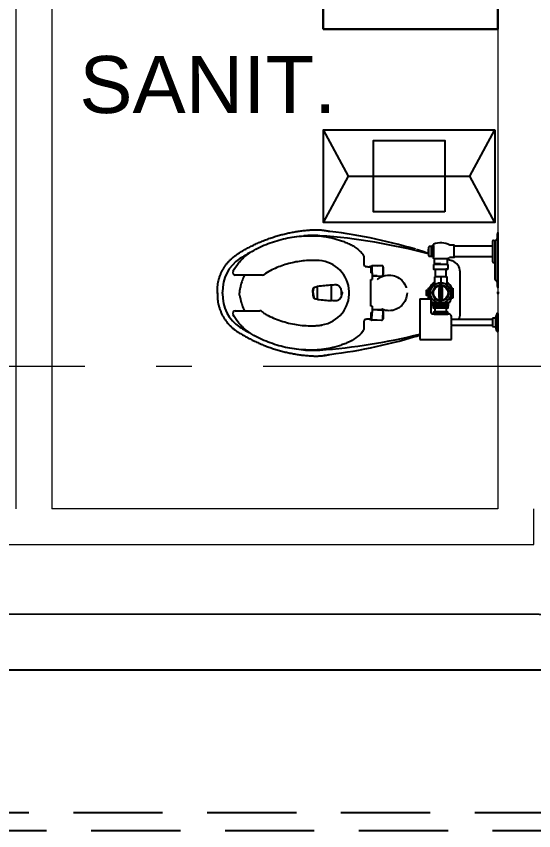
# Model space of a CAD drawing. Header units: metres. Extents: x -22.5 to 67.5, y 0 to 64.7.
# Drawn here: x 32.857 to 34.307, y 32.723 to 35.006 of the extents above; entities that cross this region are included whole.
import ezdxf

# ---------------------------------------------------------------- set-up
doc = ezdxf.new("R2010")
doc.units = ezdxf.units.M
doc.set_wipeout_variables(frame=1)
for name, pattern in [('EJES630', [6.3, 5.5, -0.4, 0, -0.4]), ('XREF PB NEURO-ONCOLOGIA$0$DASHED2', [0.375, 0.25, -0.125]), ('XREF PB NEURO-ONCOLOGIA$0$XREF PB NEURO-ONCOLOGIA$0$XR-00$0$HIDDEN', [0.375, 0.25, -0.125])]:
    doc.linetypes.add(name, pattern=pattern)
doc.layers.add('EJES', color=11, linetype='EJES630', lineweight=0)
doc.layers.add('XREF PB NEURO-ONCOLOGIA$0$MUROS DE TABLAROCA', color=150, linetype='Continuous', lineweight=13)
for name, color, linetype in [('TEXTO', 7, 'Continuous'), ('XREF PB NEURO-ONCOLOGIA$0$LAMINA MULTIPERFORADA', 9, 'Continuous'), ('XREF PB NEURO-ONCOLOGIA$0$MOBILIARIO', 161, 'Continuous'), ('XREF PB NEURO-ONCOLOGIA$0$Mobiliario Fijo', 40, 'Continuous'), ('XREF PB NEURO-ONCOLOGIA$0$NOVIDESA', 11, 'Continuous')]:
    doc.layers.add(name, color=color, linetype=linetype)
doc.styles.add('100 LOCALES 25', font='arial.ttf', dxfattribs={"height": 0.25})

# ---------------------------------------------------------------- blocks, each defined once
blk = doc.blocks.new('XREF PB NEURO-ONCOLOGIA$0$XREF PB NEURO-ONCOLOGIA$0$XR-02$0$LAVABO.NORMATIVO')
for p, q in [((-0.305, -0.49), (-0.305, 0)), ((-0.305, 0), (0.305, 0)), ((0.305, 0), (-0.305, 0)), ((-0.305, 0), (-0.305, -0.49)), ((0.305, -0.49), (0.305, 0)), ((0.305, 0), (0.305, -0.49)), ((0.305, -0.49), (-0.305, -0.49)), ((-0.305, -0.49), (0.305, -0.49))]:
    blk.add_line(p, q)
for centre, radius in [((0.001, -0.0938), 0.0171), ((0, -0.2523), 0.025), ((0, -0.2523), 0.0175)]:
    blk.add_circle(centre, radius)
for centre, radius, start, end in [((0.001, -0.0938), 0.0254, 0, 198.6555), ((0.001, -0.0938), 0.0242, 359.5329, 180.4671), ((0.8216, -0.0871), 0.8447, 180.4671, 187.9569), ((-0.8195, -0.0871), 0.8447, 352.0431, 359.5329), ((0.0011, -0.0938), 0.0254, 341.3375, 0.0036), ((0.001, -0.2018), 0.0162, 187.9569, 352.0431)]:
    blk.add_arc(centre, radius, start, end)
blk.add_ellipse((0, -0.2907), major_axis=(-0.215, 0), ratio=0.709302, start_param=4.791428, end_param=10.916607)
blk.add_open_spline([(-0.0163, -0.1507), (-0.0558, -0.153), (-0.0942, -0.1635), (-0.1837, -0.2123), (-0.2121, -0.2654), (-0.1879, -0.3629), (-0.1336, -0.4082), (0.0089, -0.4403), (0.0926, -0.4256), (0.1966, -0.3523), (0.2151, -0.2979), (0.1733, -0.2026), (0.1106, -0.1621), (0.0301, -0.1518), (0.0232, -0.1511), (0.0163, -0.1507)], degree=3, knots=[4.791428, 4.791428, 4.791428, 4.791428, 5.367357, 5.367357, 6.457084, 6.457084, 7.54681, 7.54681, 8.636537, 8.636537, 9.726264, 9.726264, 10.81599, 10.81599, 10.916607, 10.916607, 10.916607, 10.916607])
blk = doc.blocks.new('XREF PB NEURO-ONCOLOGIA$0$XREF PB NEURO-ONCOLOGIA$0$WC CON FLUXO')
for p, q in [((-0.0034, 0), (0.0034, 0)), ((0, 0.0034), (0, -0.0034)), ((0.107, 0), (0.0582, 0)), ((-0.0197, -0.0022), (-0.0141, -0.0008)), ((0.0575, -0.0007), (0.0576, -0.0026)), ((0.0575, -0.0007), (0.1078, -0.0007)), ((0.0585, -0.0037), (0.069, -0.0067)), ((0.069, -0.0067), (0.0964, -0.0067)), ((0.0705, -0.0086), (0.0708, -0.0154)), ((0.0708, -0.0154), (0.0946, -0.0154)), ((0.0736, -0.1306), (0.0736, -0.0154)), ((0.0918, -0.0155), (0.0917, -0.1306)), ((0.0946, -0.0154), (0.0948, -0.0086)), ((0.0964, -0.0067), (0.1066, -0.0038)), ((0.1072, 0), (0.107, 0)), ((0.1078, -0.0025), (0.1078, -0.0007)), ((-0.0587, -0.1062), (-0.0589, -0.1062)), ((0.0587, -0.1062), (-0.0587, -0.1062)), ((0.0587, -0.1062), (0.0589, -0.1062)), ((-0.013, -0.1295), (-0.013, -0.1264)), ((-0.013, -0.1295), (-0.013, -0.1336)), ((-0.0127, -0.1264), (-0.0127, -0.1292)), ((-0.0086, -0.1264), (-0.0086, -0.1292)), ((-0.004, -0.1264), (-0.004, -0.1292)), ((0.0044, -0.1264), (0.0044, -0.1292)), ((0.009, -0.1264), (0.009, -0.1292)), ((0.0101, -0.1336), (0.0245, -0.1336)), ((0.0131, -0.1264), (0.0131, -0.1292)), ((0.0134, -0.1336), (0.0134, -0.1264)), ((0.0732, -0.1305), (0.0664, -0.1305)), ((0.131, -0.1305), (0.0921, -0.1305)), ((0.131, -0.2187), (0.131, -0.1305)), ((-0.0958, -0.1423), (-0.0805, -0.1423)), ((-0.0805, -0.1423), (-0.08, -0.1433)), ((-0.0805, -0.1423), (-0.0801, -0.1593)), ((-0.0801, -0.1593), (-0.08, -0.1645)), ((-0.08, -0.1433), (-0.08, -0.1403)), ((-0.08, -0.1403), (-0.0684, -0.1403)), ((-0.08, -0.1433), (-0.08, -0.1809)), ((-0.0663, -0.1424), (-0.0663, -0.1461)), ((-0.0233, -0.1591), (-0.0175, -0.145)), ((-0.0175, -0.165), (-0.0175, -0.1562)), ((-0.0174, -0.1563), (-0.0174, -0.1649)), ((-0.0154, -0.1429), (-0.0019, -0.1373)), ((0.0024, -0.1373), (0.0149, -0.1425)), ((0.0178, -0.1563), (0.0178, -0.1649)), ((0.0179, -0.145), (0.0233, -0.1579)), ((0.0179, -0.165), (0.0179, -0.1562)), ((0.027, -0.1406), (0.0268, -0.1376)), ((0.0276, -0.1396), (0.0276, -0.1521)), ((0.0276, -0.1431), (0.0287, -0.1431)), ((0.0287, -0.1431), (0.0294, -0.1781)), ((0.0287, -0.1431), (0.0292, -0.1439)), ((0.0296, -0.1701), (0.0292, -0.1439)), ((0.0292, -0.1439), (0.0294, -0.1439)), ((0.0294, -0.1439), (0.0298, -0.1431)), ((0.0294, -0.1439), (0.03, -0.1773)), ((0.0304, -0.1781), (0.0298, -0.1431)), ((0.0298, -0.1431), (0.03, -0.1431)), ((0.03, -0.1431), (0.0306, -0.1781)), ((0.03, -0.1431), (0.03, -0.1431)), ((0.03, -0.1431), (0.0304, -0.1439)), ((0.0304, -0.1439), (0.0308, -0.1622)), ((0.0304, -0.1439), (0.0306, -0.1439)), ((0.0306, -0.1439), (0.031, -0.1433)), ((0.0306, -0.1439), (0.0308, -0.1498)), ((0.0308, -0.1498), (0.0309, -0.1593)), ((0.0309, -0.1593), (0.0309, -0.1605)), ((-0.1331, -0.1809), (-0.1338, -0.1805)), ((-0.1331, -0.181), (-0.1331, -0.181)), ((-0.1331, -0.181), (-0.133, -0.181)), ((-0.133, -0.181), (-0.1329, -0.181)), ((-0.1329, -0.1837), (-0.133, -0.1814)), ((-0.133, -0.1814), (-0.0996, -0.1814)), ((-0.1329, -0.181), (-0.1319, -0.181)), ((-0.1319, -0.181), (-0.1269, -0.1809)), ((-0.1269, -0.1809), (-0.1141, -0.1807)), ((-0.1141, -0.1807), (-0.1105, -0.1806)), ((-0.1105, -0.1806), (-0.1008, -0.1805)), ((-0.1008, -0.1805), (-0.1002, -0.1805)), ((-0.0998, -0.1814), (-0.0999, -0.1837)), ((-0.0996, -0.1805), (-0.0989, -0.1809)), ((-0.0996, -0.1814), (-0.0989, -0.181)), ((-0.0958, -0.1789), (-0.0815, -0.1789)), ((-0.082, -0.1612), (-0.0802, -0.1612)), ((-0.082, -0.1612), (-0.0815, -0.1789)), ((-0.0815, -0.1789), (-0.0807, -0.1775)), ((-0.0807, -0.1775), (-0.0806, -0.1775)), ((-0.0806, -0.1775), (-0.08, -0.1785)), ((-0.0802, -0.1612), (-0.0801, -0.1682)), ((-0.0801, -0.1682), (-0.08, -0.1743)), ((-0.08, -0.1645), (-0.08, -0.1732)), ((-0.08, -0.1732), (-0.08, -0.1742)), ((-0.08, -0.1809), (-0.0684, -0.1809)), ((-0.0663, -0.1789), (-0.0663, -0.1751)), ((-0.0446, -0.1606), (-0.0284, -0.1606)), ((-0.0446, -0.1751), (-0.0446, -0.1777)), ((-0.0446, -0.1777), (-0.0229, -0.1776)), ((-0.0175, -0.1762), (-0.0233, -0.1621)), ((-0.0154, -0.1783), (-0.0013, -0.1842)), ((0.0022, -0.1839), (0.0158, -0.1783)), ((0.0238, -0.1621), (0.0182, -0.1757)), ((0.0267, -0.1839), (0.027, -0.1806)), ((0.0276, -0.1781), (0.0276, -0.1691)), ((0.0276, -0.1691), (0.0276, -0.1816)), ((0.0294, -0.1781), (0.0276, -0.1781)), ((0.0294, -0.1781), (0.0298, -0.1773)), ((0.0298, -0.1773), (0.0296, -0.1701)), ((0.0298, -0.1773), (0.03, -0.1773)), ((0.03, -0.1773), (0.0304, -0.1781)), ((0.0304, -0.1781), (0.0306, -0.1781)), ((0.0306, -0.1781), (0.031, -0.1774)), ((0.0308, -0.1622), (0.0309, -0.1703)), ((0.0309, -0.1605), (0.0309, -0.162)), ((0.0309, -0.162), (0.031, -0.1637)), ((0.0309, -0.1703), (0.0309, -0.1724)), ((-0.1329, -0.1837), (-0.0999, -0.1837)), ((-0.1302, -0.1867), (-0.1329, -0.1837)), ((-0.1026, -0.1867), (-0.1302, -0.1867)), ((-0.1302, -0.1867), (-0.1301, -0.1933)), ((-0.1287, -0.1946), (-0.104, -0.1946)), ((-0.1109, -0.1952), (-0.1109, -0.1949)), ((-0.1028, -0.1933), (-0.1026, -0.1867)), ((-0.0999, -0.1837), (-0.1026, -0.1867)), ((-0.0126, -0.1946), (-0.0126, -0.1919)), ((-0.0075, -0.1946), (-0.0075, -0.1919)), ((-0.0031, -0.1946), (-0.0031, -0.1919)), ((0.0058, -0.1946), (0.0058, -0.1919)), ((0.0097, -0.1946), (0.0097, -0.1919)), ((0.0101, -0.1876), (0.0245, -0.1876)), ((0.0134, -0.1919), (0.0134, -0.1876)), ((0.0134, -0.1946), (0.0134, -0.1919)), ((0.0162, -0.2187), (0.0162, -0.1879)), ((0.0162, -0.1879), (0.021, -0.1879)), ((0.0201, -0.1879), (0.0205, -0.1876)), ((0.0209, -0.1879), (0.0213, -0.1876)), ((0.0517, -0.1879), (0.0554, -0.1879)), ((0.0162, -0.2187), (0.131, -0.2187)), ((-0.0763, -0.3379), (-0.0765, -0.3256)), ((-0.0763, -0.3255), (-0.0763, -0.3536)), ((-0.0729, -0.3219), (-0.0727, -0.3219)), ((-0.0726, -0.3219), (-0.0679, -0.3219)), ((-0.0509, -0.3222), (-0.0726, -0.3219)), ((-0.0679, -0.3219), (-0.0561, -0.3219)), ((-0.0561, -0.3219), (-0.0511, -0.3219)), ((-0.0481, -0.353), (-0.0473, -0.326)), ((-0.0476, -0.3384), (-0.0479, -0.353)), ((0.0476, -0.3381), (0.0475, -0.3258)), ((0.0476, -0.3258), (0.0476, -0.353)), ((0.0511, -0.3221), (0.0512, -0.3221)), ((0.0513, -0.3221), (0.0561, -0.3221)), ((0.0731, -0.3224), (0.0513, -0.3221)), ((0.0561, -0.3221), (0.0679, -0.3221)), ((0.0679, -0.3221), (0.0729, -0.3221)), ((0.0759, -0.3542), (0.0767, -0.3262)), ((0.0763, -0.3386), (0.0761, -0.3539)), ((-0.0763, -0.3536), (-0.056, -0.3539)), ((-0.0761, -0.3536), (-0.0761, -0.3536)), ((-0.0752, -0.3536), (-0.0761, -0.3536)), ((-0.0761, -0.3536), (-0.0761, -0.3538)), ((-0.0761, -0.3538), (-0.0761, -0.3539)), ((-0.0735, -0.3627), (-0.0761, -0.3539)), ((-0.0752, -0.3536), (-0.0752, -0.3536)), ((-0.0752, -0.3536), (-0.0729, -0.3536)), ((-0.0735, -0.3636), (-0.0735, -0.3598)), ((-0.0693, -0.3562), (-0.056, -0.3563)), ((-0.056, -0.353), (-0.0373, -0.353)), ((-0.056, -0.353), (-0.056, -0.3563)), ((-0.0364, -0.3539), (-0.0364, -0.3562)), ((0.0364, -0.3562), (0.0364, -0.3539)), ((0.0373, -0.353), (0.0551, -0.353)), ((0.056, -0.3539), (0.056, -0.3562)), ((0.056, -0.3539), (0.0759, -0.3542)), ((0.0761, -0.3541), (0.0735, -0.3629)), ((0.0735, -0.3598), (0.0735, -0.3636)), ((0.0761, -0.3539), (0.0759, -0.3539)), ((0.0761, -0.354), (0.0761, -0.3539)), ((0.0761, -0.3541), (0.0761, -0.354)), ((-0.1069, -0.3779), (-0.1063, -0.3779)), ((-0.1047, -0.377), (-0.1046, -0.3768)), ((-0.1029, -0.3758), (-0.1024, -0.3758)), ((-0.1024, -0.3758), (-0.0787, -0.3758)), ((-0.0742, -0.3721), (-0.0742, -0.3698)), ((0.0742, -0.3698), (0.0742, -0.3721)), ((0.0787, -0.3758), (0.1024, -0.3758)), ((0.1024, -0.3758), (0.1029, -0.3758)), ((0.1069, -0.3779), (0.1052, -0.3779)), ((-0.0026, -0.4379), (-0.0058, -0.4387)), ((0.0058, -0.4387), (-0.0058, -0.4387)), ((0.0026, -0.4379), (0.0058, -0.4387)), ((0.0216, -0.4666), (-0.0216, -0.4666)), ((-0.0907, -0.5014), (-0.0907, -0.5014)), ((0.0181, -0.5057), (-0.0181, -0.5057)), ((-0.0176, -0.5057), (-0.0171, -0.5081)), ((0, -0.5182), (0, -0.5191)), ((0.0176, -0.5057), (0.0171, -0.5081)), ((-0.0501, -0.6597), (-0.0501, -0.7362)), ((0.0501, -0.7362), (0.0501, -0.6674)), ((-0.0062, -0.724), (0, -0.724)), ((0.0062, -0.724), (0, -0.724))]:
    blk.add_line(p, q)
for points in [[(-0.169, -0.0008), (-0.1688, 0)], [(-0.1688, 0), (-0.0143, 0)], [(-0.0141, -0.0008), (-0.0143, 0)], [(-0.169, -0.0008), (-0.1634, -0.0022)], [(-0.1686, -0.0008), (-0.0145, -0.0008)], [(-0.1634, -0.0022), (-0.0197, -0.0022)], [(-0.152, -0.0025), (-0.1464, -0.0081)], [(-0.1473, -0.013), (-0.1477, -0.0069)], [(-0.1452, -0.015), (-0.0876, -0.015)], [(-0.145, -0.0087), (-0.0382, -0.0087)], [(-0.0855, -0.013), (-0.0853, -0.0087)], [(-0.0367, -0.0081), (-0.0312, -0.0025)], [(-0.1318, -0.1231), (-0.1338, -0.1231), (-0.1338, -0.135)], [(-0.101, -0.1231), (-0.099, -0.1231), (-0.099, -0.135)], [(-0.0137, -0.1355), (-0.0135, -0.1336), (-0.0096, -0.1336)], [(-0.0967, -0.1399), (-0.0965, -0.1403)], [(-0.0958, -0.1412), (-0.0958, -0.1789), (-0.0958, -0.1799)], [(-0.0446, -0.1461), (-0.0446, -0.1435), (-0.0228, -0.1434)], [(-0.0149, -0.1632), (-0.0149, -0.1579), (-0.0132, -0.1579), (-0.0132, -0.1598), (-0.0116, -0.1598), (-0.0116, -0.1579), (-0.0099, -0.1579), (-0.0099, -0.1632), (-0.0116, -0.1632), (-0.0116, -0.1613), (-0.0132, -0.1613), (-0.0132, -0.1632), (-0.0149, -0.1632)], [(-0.0074, -0.1618), (-0.0045, -0.1618), (-0.0045, -0.1632), (-0.0091, -0.1632), (-0.0091, -0.1579), (-0.0045, -0.1579), (-0.0045, -0.1593), (-0.0074, -0.1593), (-0.0074, -0.1618)], [(-0.0039, -0.1579), (-0.0023, -0.1579), (-0.0023, -0.1618), (-0.0002, -0.1618), (-0.0002, -0.1632), (-0.0039, -0.1632), (-0.0039, -0.1579)], [(-0.0008, -0.1579), (0.0008, -0.1579), (0.0018, -0.1612), (0.0027, -0.1579), (0.0043, -0.1579), (0.0027, -0.1632), (0.0008, -0.1632), (-0.0008, -0.1579)], [(0.0064, -0.1618), (0.0093, -0.1618), (0.0093, -0.1632), (0.0048, -0.1632), (0.0048, -0.1579), (0.0093, -0.1579), (0.0093, -0.1593), (0.0064, -0.1593), (0.0064, -0.1618)], [(0.0097, -0.1632), (0.0114, -0.1606), (0.0097, -0.1579), (0.0116, -0.1579), (0.0124, -0.1592), (0.0132, -0.1579), (0.0151, -0.1579), (0.0134, -0.1606), (0.0151, -0.1632), (0.0132, -0.1632), (0.0124, -0.1619), (0.0116, -0.1632), (0.0097, -0.1632)], [(0.053, -0.1489), (0.053, -0.1417), (0.0573, -0.1417), (0.0573, -0.1384), (0.0587, -0.1384), (0.0587, -0.1828), (0.0573, -0.1828), (0.0573, -0.1795), (0.053, -0.1795), (0.053, -0.1723), (0.0573, -0.1723), (0.0573, -0.1489), (0.053, -0.1489), (0.053, -0.1723)], [(0.0587, -0.1833), (0.0594, -0.1793), (0.0599, -0.1585), (0.0594, -0.1419), (0.059, -0.1387), (0.0587, -0.1379)], [(-0.0965, -0.1805), (-0.1363, -0.1805)], [(-0.133, -0.1814), (-0.1338, -0.1814), (-0.1331, -0.181), (-0.1331, -0.1809), (-0.1331, -0.1809), (-0.1331, -0.1809), (-0.1331, -0.1809), (-0.1331, -0.1809), (-0.1331, -0.1808), (-0.1331, -0.1808), (-0.1331, -0.1808), (-0.133, -0.1808), (-0.133, -0.1808), (-0.1329, -0.1808), (-0.1329, -0.1808), (-0.1328, -0.1808), (-0.1326, -0.1808), (-0.1322, -0.1808), (-0.1313, -0.1808), (-0.1297, -0.1807), (-0.1275, -0.1807), (-0.1236, -0.1806), (-0.1168, -0.1806), (-0.1117, -0.1805), (-0.1093, -0.1805), (-0.1093, -0.1805)], [(-0.0989, -0.1809), (-0.0989, -0.1809), (-0.0989, -0.1809), (-0.0989, -0.1809), (-0.0989, -0.1809), (-0.0989, -0.1809), (-0.099, -0.1809), (-0.099, -0.1809), (-0.099, -0.1809), (-0.099, -0.1809), (-0.0992, -0.1809), (-0.0998, -0.1809), (-0.1026, -0.181), (-0.1045, -0.181), (-0.1092, -0.1811), (-0.1162, -0.1812), (-0.1277, -0.1813), (-0.1297, -0.1813), (-0.1314, -0.1814), (-0.1325, -0.1814), (-0.1332, -0.1814), (-0.1334, -0.1814)], [(-0.0807, -0.1775), (-0.0811, -0.168), (-0.0812, -0.1612)], [(-0.0074, -0.1612), (-0.005, -0.1612), (-0.005, -0.1599)], [(0.0064, -0.1612), (0.0089, -0.1612), (0.0089, -0.1599)], [(-0.1219, -0.1952), (-0.1219, -0.1949)], [(0.0212, -0.188), (0.0212, -0.1879), (0.0514, -0.1879), (0.0514, -0.1879)]]:
    blk.add_lwpolyline(points)
for points in [[(-0.1318, -0.015), (-0.101, -0.015), (-0.101, -0.1231), (-0.1318, -0.1231)], [(-0.013, -0.1264), (0.0134, -0.1264), (0.0134, -0.1292), (-0.013, -0.1292)], [(-0.0663, -0.1461), (-0.0446, -0.1461), (-0.0446, -0.1751), (-0.0663, -0.1751)], [(0.031, -0.1814), (0.0417, -0.1814), (0.0417, -0.1398), (0.031, -0.1398)], [(0.031, -0.1399), (0.0372, -0.1399), (0.0372, -0.1487), (0.031, -0.1487)], [(0.031, -0.1517), (0.0372, -0.1517), (0.0372, -0.1694), (0.031, -0.1694)], [(0.0417, -0.1455), (0.053, -0.1455), (0.053, -0.1757), (0.0417, -0.1757)], [(0.031, -0.1725), (0.0372, -0.1725), (0.0372, -0.1813), (0.031, -0.1813)], [(-0.0131, -0.1919), (0.0135, -0.1919), (0.0135, -0.1946), (-0.0131, -0.1946)], [(-0.0073, -0.1946), (0.0077, -0.1946), (0.0077, -0.2007), (-0.0073, -0.2007)]]:
    blk.add_lwpolyline(points, close=True)
for radius in [0.0287, 0.0208, 0.0206]:
    blk.add_circle((0.0002, -0.1606), radius)
for centre, radius, start, end in [((0.0582, -0.0007), 0.000699, 90.9528, 179.9884), ((-0.1685, 0.0038), 0.0046, 263.5947, 268.4559), ((-0.1529, -0.0035), 0.00135, 45.0725, 87.1801), ((-0.1452, -0.0129), 0.0021, 183, 270), ((-0.145, -0.0067), 0.00204, 225, 270), ((-0.0876, -0.0129), 0.0021, 270, 357), ((-0.0382, -0.0067), 0.00204, 270, 315), ((-0.0302, -0.0035), 0.00137, 94.7227, 134.7414), ((-0.0146, 0.0033), 0.00404, 271.1487, 276.8791), ((0.059, -0.0024), 0.0014, 186.7349, 251.2313), ((0.0685, -0.0087), 0.00201, 2.8263, 77.3063), ((0.0968, -0.0087), 0.00201, 102.6722, 177.1705), ((0.1064, -0.0024), 0.00142, 280.2182, 357.7148), ((0.1071, -0.0007), 0.000699, 359.9963, 84.9523), ((-0.0589, -0.1386), 0.0324, 90, 162.4418), ((0.0589, -0.1386), 0.0324, 63.0756, 90), ((-0.0899, -0.1604), 0.0506, 150.3792, 203.3877), ((-0.0976, -0.135), 0.0014, 180, 202.3854), ((-0.1465, -0.1622), 0.0546, 24.1417, 29.2361), ((1.4324, -0.6105), 1.5966, 162.4445, 162.9485), ((1.4324, -0.6105), 1.5966, 162.4418, 162.4445), ((0.0002, -0.1606), 0.0342, 112.6823, 150.0864), ((0.0002, -0.1606), 0.0338, 113.03, 149.6072), ((0.0002, -0.1412), 0.00442, 60.0251, 118.4175), ((0.0002, -0.1606), 0.0342, 51.9601, 67.3177), ((0.003, -0.1564), 0.0287, 52.4204, 68.7317), ((0.0206, -0.1386), 0.00627, 9.3541, 51.7711), ((0.0206, -0.1386), 0.00627, 9.3541, 51.7711), ((0.0664, -0.1382), 0.00771, 89.9605, 177.6253), ((0.0827, -0.0413), 0.0897, 263.9649, 276.0445), ((-0.0951, -0.1399), 0.00152, 197.7005, 241.6179), ((-0.0684, -0.1424), 0.0021, 0, 90), ((-0.0196, -0.1606), 0.00402, 157.4999, 202.5001), ((-0.0138, -0.1466), 0.00402, 112.4999, 157.5001), ((0.0002, -0.3691), 0.2137, 85.2566, 94.7434), ((0.0002, -0.3691), 0.2136, 85.2842, 94.7158), ((0.0139, -0.1468), 0.00445, 24.0076, 75.6524), ((0.0193, -0.1605), 0.00473, 339.5535, 33.7109), ((0.0324, -0.1366), 0.00562, 189.3834, 212.1713), ((-0.0002, -0.1608), 0.0347, 30.4452, 36.7467), ((0.003, -0.1588), 0.0304, 29.7018, 36.0418), ((-0.0953, -0.1812), 0.0014, 109.984, 146.4949), ((0.3455, -0.1572), 0.4265, 180.5403, 182.731), ((-0.0684, -0.1788), 0.0021, 269.9217, 358.0095), ((0.0002, -0.1606), 0.0342, 209.8982, 247.1956), ((0.0002, -0.1606), 0.0338, 210.3928, 246.97), ((0.0002, 0.0479), 0.2137, 265.2566, 274.7434), ((-0.0138, -0.1746), 0.00402, 202.4999, 244.6781), ((0.0002, 0.0479), 0.2136, 265.2842, 274.7158), ((-0.0048, -0.1633), 0.00333, 92.771, 141.1546), ((0.009, -0.1633), 0.00333, 92.771, 141.1546), ((0.0141, -0.1745), 0.00418, 292.9328, 343.6813), ((0.0326, -0.1847), 0.00586, 147.9912, 172.4866), ((0.0023, -0.1619), 0.0318, 322.8069, 330.7575), ((0.0148, -0.1706), 0.0161, 322.8448, 332.2385), ((1.4324, -0.6105), 1.5966, 164.9037, 175.9972), ((-0.1287, -0.1933), 0.00134, 181.5, 270), ((-0.1216, -0.1949), 0.000343, 129.5338, 173.6561), ((-0.1216, -0.1952), 0.000336, 184.2026, 265.607), ((-0.1164, -0.1279), 0.0678, 265.6071, 274.393), ((1.2567, -0.6451), 1.4396, 161.7644, 162.8369), ((-0.1112, -0.1952), 0.000336, 274.393, 0), ((-0.1113, -0.1949), 0.000384, 6.4023, 46.3389), ((-0.1041, -0.1933), 0.00132, 272.56, 359.5188), ((0.0002, -0.1803), 0.00418, 247.9601, 298.5157), ((0.0002, -0.1606), 0.0338, 293.03, 298.243), ((-0.001, -0.1578), 0.0373, 292.8404, 297.3937), ((0.0361, -0.0373), 0.1513, 264.2467, 275.9084), ((0.0206, -0.1826), 0.00627, 308.223, 348.2751), ((0.0206, -0.1826), 0.00627, 308.223, 348.2751), ((0.0551, -0.1842), 0.0037, 273.989, 13.1466), ((1.2435, -0.6427), 1.4264, 162.7735, 163.1187), ((-1.4324, -0.6105), 1.5966, 4.0028, 14.2041), ((-1.2567, -0.6451), 1.4396, 17.1303, 17.2305), ((-1.2427, -0.6426), 1.4255, 16.8408, 17.2004), ((1.2435, -0.6427), 1.4264, 163.2334, 173.7464), ((-1.2427, -0.6426), 1.4255, 6.2485, 16.8299), ((-0.0729, -0.3255), 0.00364, 90, 180.8185), ((-0.0727, -0.3255), 0.00364, 89.1815, 180), ((-0.0511, -0.3255), 0.00364, 26.429, 90), ((-0.0509, -0.3259), 0.00364, 358.3631, 89.1815), ((0.0511, -0.3258), 0.00364, 90, 180.8185), ((0.0513, -0.3258), 0.00364, 89.1815, 180), ((0.0729, -0.3258), 0.00364, 26.429, 90), ((0.073, -0.3261), 0.00364, 358.3631, 89.1815), ((-0.0752, -0.3536), 0.00091, 180.8185, 196.1443), ((-0.0373, -0.3539), 0.00091, 0, 90), ((-0.0004, -12.4585), 12.1022, 89.8216, 90.17503), ((0.0373, -0.3539), 0.00091, 90, 180), ((0.0551, -0.3539), 0.00091, 0, 90), ((0.0469, 2.1477), 2.504, 270.1875, 270.5141), ((0.0752, -0.3539), 0.00091, 343.8557, 359.1815), ((-0.0034, -0.496), 0.1575, 131.7258, 132.3304), ((-0.1069, -0.3799), 0.00196, 89.3673, 131.099), ((-0.1063, -0.3761), 0.00184, 269.3463, 330.6492), ((-0.1029, -0.3777), 0.00195, 90.4112, 151.5615), ((-0.0787, -0.3712), 0.00455, 270, 0), ((0.0787, -0.3712), 0.00455, 180, 270), ((0.1029, -0.3777), 0.00195, 28.4386, 89.5888), ((0.1069, -0.3799), 0.00198, 49.0875, 90.4462), ((0.0044, -0.4948), 0.156, 47.6682, 48.2772), ((0.0001, -0.5079), 0.091, 9.2548, 175.9387), ((-0.0014, -0.4367), 0.000598, 317.9323, 342.9776), ((0.0014, -0.4367), 0.000597, 196.9872, 222.103), ((0.519, -0.4383), 0.5413, 182.9967, 187.144), ((-0.5069, -0.4394), 0.5292, 352.8086, 357.0508), ((0.1315, -0.5194), 0.2925, 175.9969, 184.8615), ((-0.1315, -0.5194), 0.2925, 355.0124, 4.0031), ((-0.0006, -0.5183), 0.000937, 263.4365, 309.8712), ((0.0006, -0.5183), 0.000937, 230.1288, 276.5635), ((-0.0574, -0.6597), 0.00728, 0, 37.067), ((0.0574, -0.6674), 0.00728, 142.0152, 180), ((0.252, -0.4971), 0.415, 208.3551, 213.0094), ((-0.252, -0.4971), 0.415, 326.9906, 331.7101), ((-0.0062, -0.6649), 0.1071, 213.0094, 272.1861), ((0.0197, -0.5584), 0.1676, 245.3845, 256.7621), ((0.0197, -0.5584), 0.1676, 256.7621, 258.2805), ((0.0197, -0.5584), 0.1676, 258.2805, 261.1157), ((0.0062, -0.6649), 0.1071, 267.8139, 326.9906), ((-0.0197, -0.5584), 0.1676, 278.8843, 281.7195), ((-0.0197, -0.5584), 0.1676, 281.7195, 283.2379), ((-0.0197, -0.5584), 0.1676, 283.2379, 294.6155), ((-0.0574, -0.7362), 0.00728, 238.4381, 0), ((0.0574, -0.7362), 0.00728, 180, 301.5619), ((0, -0.8279), 0.056, 90, 92.1861), ((0, -0.8279), 0.056, 87.8139, 90)]:
    blk.add_arc(centre, radius, start, end)
blk.add_ellipse((0.1105, -0.4263), major_axis=(-0.0713, 0.1429), ratio=0.110156, start_param=-1.280538, end_param=-1.272211)
for points, knots in [([(-0.0742, -0.3698), (-0.0742, -0.3695), (-0.0741, -0.3691), (-0.074, -0.3682), (-0.0739, -0.3678), (-0.0737, -0.3667), (-0.0737, -0.3661), (-0.0735, -0.3649), (-0.0735, -0.3643), (-0.0735, -0.3636)], [0, 0, 0, 0, 0.25, 0.25, 0.5, 0.5, 0.75, 0.75, 1, 1, 1, 1]), ([(-0.0735, -0.3598), (-0.0735, -0.3595), (-0.0735, -0.3593), (-0.0734, -0.3588), (-0.0733, -0.3586), (-0.0731, -0.3582), (-0.073, -0.358), (-0.0727, -0.3576), (-0.0725, -0.3574), (-0.0721, -0.357), (-0.0719, -0.3569), (-0.0715, -0.3566), (-0.0712, -0.3565), (-0.0707, -0.3564), (-0.0704, -0.3563), (-0.0699, -0.3562), (-0.0696, -0.3562), (-0.0693, -0.3562)], [0, 0, 0, 0, 0.125, 0.125, 0.25, 0.25, 0.375, 0.375, 0.5, 0.5, 0.625, 0.625, 0.75, 0.75, 0.875, 0.875, 1, 1, 1, 1]), ([(0.0693, -0.3562), (0.0696, -0.3562), (0.0699, -0.3562), (0.0704, -0.3563), (0.0707, -0.3564), (0.0712, -0.3565), (0.0715, -0.3566), (0.0719, -0.3569), (0.0721, -0.357), (0.0725, -0.3574), (0.0727, -0.3576), (0.073, -0.358), (0.0731, -0.3582), (0.0733, -0.3586), (0.0734, -0.3588), (0.0735, -0.3593), (0.0735, -0.3595), (0.0735, -0.3598)], [0, 0, 0, 0, 0.125, 0.125, 0.25, 0.25, 0.375, 0.375, 0.5, 0.5, 0.625, 0.625, 0.75, 0.75, 0.875, 0.875, 1, 1, 1, 1]), ([(0.0735, -0.3636), (0.0735, -0.3643), (0.0735, -0.3649), (0.0737, -0.3661), (0.0737, -0.3667), (0.0739, -0.3678), (0.074, -0.3682), (0.0741, -0.3691), (0.0742, -0.3695), (0.0742, -0.3698)], [0, 0, 0, 0, 0.25, 0.25, 0.5, 0.5, 0.75, 0.75, 1, 1, 1, 1]), ([(-0.0612, -0.7424), (-0.0685, -0.7379), (-0.0756, -0.7332), (-0.0857, -0.7253), (-0.089, -0.7226), (-0.0953, -0.7167), (-0.0982, -0.7136), (-0.1066, -0.7038), (-0.1115, -0.6969), (-0.1204, -0.6826), (-0.1244, -0.6752), (-0.1318, -0.6599), (-0.1351, -0.6521), (-0.1411, -0.6361), (-0.1438, -0.628), (-0.1487, -0.6117), (-0.1509, -0.6035), (-0.1546, -0.5869), (-0.1562, -0.5785), (-0.1585, -0.5616), (-0.1593, -0.5532), (-0.1603, -0.5364), (-0.1605, -0.528), (-0.1603, -0.5112), (-0.1599, -0.5028), (-0.1585, -0.4902), (-0.158, -0.486), (-0.1566, -0.4776), (-0.1558, -0.4734), (-0.153, -0.4608), (-0.1507, -0.4526), (-0.1467, -0.4403), (-0.1453, -0.4363), (-0.1431, -0.4303), (-0.1423, -0.4283), (-0.1407, -0.4243), (-0.1398, -0.4224), (-0.1371, -0.4165), (-0.1352, -0.4127), (-0.1311, -0.4053), (-0.1288, -0.4017), (-0.1239, -0.3948), (-0.1212, -0.3915), (-0.1155, -0.3853), (-0.1125, -0.3823), (-0.1094, -0.3795)], [0, 0, 0, 0, 0.0625, 0.0625, 0.09375, 0.09375, 0.125, 0.125, 0.1875, 0.1875, 0.25, 0.25, 0.3125, 0.3125, 0.375, 0.375, 0.4375, 0.4375, 0.5, 0.5, 0.5625, 0.5625, 0.625, 0.625, 0.6875, 0.6875, 0.71875, 0.71875, 0.75, 0.75, 0.8125, 0.8125, 0.84375, 0.84375, 0.859375, 0.859375, 0.875, 0.875, 0.90625, 0.90625, 0.9375, 0.9375, 0.96875, 0.96875, 1, 1, 1, 1]), ([(0.1094, -0.3795), (0.1157, -0.3852), (0.1214, -0.3914), (0.1313, -0.4052), (0.1354, -0.4126), (0.1398, -0.4224), (0.1407, -0.4244), (0.1423, -0.4283), (0.1431, -0.4303), (0.1454, -0.4363), (0.1468, -0.4404), (0.1507, -0.4527), (0.153, -0.4609), (0.1567, -0.4775), (0.1581, -0.4858), (0.1599, -0.5026), (0.1603, -0.5111), (0.1605, -0.5281), (0.1603, -0.5367), (0.1592, -0.5537), (0.1584, -0.5622), (0.1561, -0.5789), (0.1546, -0.5872), (0.1508, -0.6037), (0.1487, -0.6119), (0.1438, -0.6281), (0.1411, -0.6361), (0.135, -0.6521), (0.1317, -0.66), (0.1244, -0.6753), (0.1203, -0.6828), (0.1136, -0.6936), (0.1112, -0.6971), (0.1062, -0.704), (0.1035, -0.7074), (0.0979, -0.7139), (0.095, -0.717), (0.0888, -0.7228), (0.0856, -0.7255), (0.0756, -0.7332), (0.0684, -0.7379), (0.0612, -0.7424)], [0, 0, 0, 0, 0.0625, 0.0625, 0.125, 0.125, 0.140625, 0.140625, 0.15625, 0.15625, 0.1875, 0.1875, 0.25, 0.25, 0.3125, 0.3125, 0.375, 0.375, 0.4375, 0.4375, 0.5, 0.5, 0.5625, 0.5625, 0.625, 0.625, 0.6875, 0.6875, 0.75, 0.75, 0.8125, 0.8125, 0.84375, 0.84375, 0.875, 0.875, 0.90625, 0.90625, 0.9375, 0.9375, 1, 1, 1, 1]), ([(-0.0058, -0.4387), (-0.0066, -0.4389), (-0.0075, -0.4391), (-0.0092, -0.4395), (-0.01, -0.4397), (-0.0125, -0.4404), (-0.0141, -0.4412), (-0.0168, -0.443), (-0.018, -0.4442), (-0.0199, -0.4466), (-0.0207, -0.4479), (-0.0218, -0.4507), (-0.0222, -0.4521), (-0.0224, -0.4543), (-0.0225, -0.455), (-0.0224, -0.4565), (-0.0224, -0.4572), (-0.0221, -0.4608), (-0.0218, -0.4637), (-0.0216, -0.4666)], [0, 0, 0, 0, 0.0625, 0.0625, 0.125, 0.125, 0.25, 0.25, 0.375, 0.375, 0.5, 0.5, 0.625, 0.625, 0.6875, 0.6875, 0.75, 0.75, 1, 1, 1, 1]), ([(-0.001, -0.4371), (-0.001, -0.4372), (-0.0011, -0.4372), (-0.0012, -0.4373), (-0.0012, -0.4373), (-0.0014, -0.4375), (-0.0016, -0.4375), (-0.002, -0.4377), (-0.0023, -0.4378), (-0.0026, -0.4379)], [0, 0, 0, 0, 0.125, 0.125, 0.25, 0.25, 0.5, 0.5, 1, 1, 1, 1]), ([(-0.0008, -0.4369), (-0.0008, -0.4366), (-0.0007, -0.4363), (-0.0005, -0.4359), (-0.0004, -0.4357), (-0.0003, -0.4355), (-0.0003, -0.4355), (-0.0002, -0.4353), (-0.0001, -0.4353), (0.0001, -0.4353), (0.0002, -0.4353), (0.0003, -0.4354), (0.0003, -0.4355), (0.0004, -0.4357), (0.0005, -0.4359), (0.0007, -0.4363), (0.0008, -0.4366), (0.0008, -0.4369)], [0, 0, 0, 0, 0.25, 0.25, 0.375, 0.375, 0.4375, 0.4375, 0.5, 0.5, 0.5625, 0.5625, 0.625, 0.625, 0.75, 0.75, 1, 1, 1, 1]), ([(0.0026, -0.4379), (0.0023, -0.4378), (0.002, -0.4377), (0.0016, -0.4375), (0.0014, -0.4375), (0.0012, -0.4373), (0.0012, -0.4373), (0.0011, -0.4372), (0.001, -0.4372), (0.001, -0.4371)], [0, 0, 0, 0, 0.5, 0.5, 0.75, 0.75, 0.875, 0.875, 1, 1, 1, 1]), ([(0.0058, -0.4387), (0.0066, -0.4389), (0.0075, -0.4391), (0.0092, -0.4395), (0.01, -0.4397), (0.0125, -0.4404), (0.0141, -0.4412), (0.0168, -0.443), (0.018, -0.4442), (0.0199, -0.4466), (0.0207, -0.4479), (0.0218, -0.4507), (0.0222, -0.4521), (0.0224, -0.4543), (0.0225, -0.455), (0.0224, -0.4565), (0.0224, -0.4572), (0.0221, -0.4608), (0.0218, -0.4637), (0.0216, -0.4666)], [0, 0, 0, 0, 0.0625, 0.0625, 0.125, 0.125, 0.25, 0.25, 0.375, 0.375, 0.5, 0.5, 0.625, 0.625, 0.6875, 0.6875, 0.75, 0.75, 1, 1, 1, 1]), ([(-0.0907, -0.5014), (-0.091, -0.5048), (-0.0911, -0.5082), (-0.0912, -0.5149), (-0.0912, -0.5183), (-0.0911, -0.5285), (-0.0907, -0.5352), (-0.0895, -0.5487), (-0.0887, -0.5554), (-0.0864, -0.5686), (-0.085, -0.5752), (-0.0816, -0.5881), (-0.0798, -0.5946), (-0.0756, -0.6073), (-0.0733, -0.6136), (-0.0682, -0.6261), (-0.0654, -0.6323), (-0.0591, -0.6442), (-0.0556, -0.6499), (-0.0515, -0.6554)], [0, 0, 0, 0, 0.0625, 0.0625, 0.125, 0.125, 0.25, 0.25, 0.375, 0.375, 0.5, 0.5, 0.625, 0.625, 0.75, 0.75, 0.875, 0.875, 1, 1, 1, 1]), ([(0.0516, -0.6629), (0.0539, -0.66), (0.056, -0.6569), (0.0599, -0.6506), (0.0617, -0.6474), (0.0669, -0.6376), (0.07, -0.6308), (0.0754, -0.617), (0.0778, -0.61), (0.0822, -0.5959), (0.0842, -0.5888), (0.0875, -0.5744), (0.0888, -0.5671), (0.0908, -0.5524), (0.0914, -0.545), (0.0922, -0.5302), (0.0923, -0.5228), (0.0919, -0.5117), (0.0917, -0.508), (0.0912, -0.5025), (0.091, -0.5006), (0.0906, -0.4978), (0.0905, -0.4969), (0.0902, -0.4951), (0.0901, -0.4941), (0.0899, -0.4932)], [0, 0, 0, 0, 0.0625, 0.0625, 0.125, 0.125, 0.25, 0.25, 0.375, 0.375, 0.5, 0.5, 0.625, 0.625, 0.75, 0.75, 0.875, 0.875, 0.9375, 0.9375, 0.96875, 0.96875, 0.984375, 0.984375, 1, 1, 1, 1]), ([(0, -0.5182), (-0.001, -0.518), (-0.002, -0.5179), (-0.0041, -0.5177), (-0.0051, -0.5176), (-0.0082, -0.5172), (-0.0102, -0.5169), (-0.0127, -0.5164), (-0.0132, -0.5163), (-0.0141, -0.5159), (-0.0145, -0.5156), (-0.0152, -0.515), (-0.0155, -0.5146), (-0.0158, -0.5139), (-0.0159, -0.5134), (-0.0164, -0.5114), (-0.0168, -0.5098), (-0.0171, -0.5081)], [0, 0, 0, 0, 0.125, 0.125, 0.25, 0.25, 0.5, 0.5, 0.5625, 0.5625, 0.625, 0.625, 0.6875, 0.6875, 0.75, 0.75, 1, 1, 1, 1]), ([(-0.0007, -0.5193), (-0.0026, -0.519), (-0.0046, -0.5188), (-0.0085, -0.5182), (-0.0104, -0.5179), (-0.0128, -0.5174), (-0.0133, -0.5172), (-0.0141, -0.5168), (-0.0145, -0.5165), (-0.0152, -0.5157), (-0.0154, -0.5153), (-0.0158, -0.5145), (-0.0159, -0.514), (-0.0164, -0.5117), (-0.0168, -0.5099), (-0.0171, -0.5081)], [0, 0, 0, 0, 0.25, 0.25, 0.5, 0.5, 0.5625, 0.5625, 0.625, 0.625, 0.6875, 0.6875, 0.75, 0.75, 1, 1, 1, 1]), ([(0, -0.5182), (0.001, -0.518), (0.002, -0.5179), (0.0041, -0.5177), (0.0051, -0.5176), (0.0082, -0.5172), (0.0102, -0.5169), (0.0127, -0.5164), (0.0132, -0.5163), (0.0141, -0.5159), (0.0145, -0.5156), (0.0152, -0.515), (0.0155, -0.5146), (0.0158, -0.5139), (0.0159, -0.5134), (0.0164, -0.5114), (0.0168, -0.5098), (0.0171, -0.5081)], [0, 0, 0, 0, 0.125, 0.125, 0.25, 0.25, 0.5, 0.5, 0.5625, 0.5625, 0.625, 0.625, 0.6875, 0.6875, 0.75, 0.75, 1, 1, 1, 1]), ([(0.0007, -0.5193), (0.0026, -0.519), (0.0046, -0.5188), (0.0085, -0.5182), (0.0104, -0.5179), (0.0128, -0.5174), (0.0133, -0.5172), (0.0141, -0.5168), (0.0145, -0.5165), (0.0152, -0.5157), (0.0154, -0.5153), (0.0158, -0.5145), (0.0159, -0.514), (0.0164, -0.5117), (0.0168, -0.5099), (0.0171, -0.5081)], [0, 0, 0, 0, 0.25, 0.25, 0.5, 0.5, 0.5625, 0.5625, 0.625, 0.625, 0.6875, 0.6875, 0.75, 0.75, 1, 1, 1, 1])]:
    blk.add_open_spline(points, degree=3, knots=knots)
for points, weights in [([(-0.1762, -0.4926), (-0.1751, -0.4824), (-0.1727, -0.4725)], [0.94216281398, 0.922339074528, 0.90656203066]), ([(0.1762, -0.4926), (0.1751, -0.4825), (0.1727, -0.4727)], [0.94216281398, 0.922518420865, 0.906847833249]), ([(-0.1769, -0.5175), (-0.1775, -0.505), (-0.1762, -0.4926)], [1, 0.96771874759, 0.94216281398]), ([(0.1769, -0.5175), (0.1775, -0.505), (0.1762, -0.4926)], [1, 0.96771874759, 0.94216281398]), ([(-0.1768, -0.5194), (-0.1769, -0.5185), (-0.1769, -0.5175)], [1, 0.999997543195, 1]), ([(0.1768, -0.5194), (0.1769, -0.5185), (0.1769, -0.5175)], [1, 0.999997543195, 1]), ([(0, -0.7862), (-0.0008, -0.7862), (-0.0016, -0.7862)], [1, 0.999818026965, 1])]:
    blk.add_rational_spline(points, weights, degree=2)
for points, weights, knots in [([(-0.0016, -0.7862), (-0.0705, -0.7889), (-0.1081, -0.731), (-0.1708, -0.6344), (-0.1768, -0.5194)], [1, 0.869595072185, 1, 0.965853886877, 1], [0.004294, 0.004294, 0.004294, 0.32836, 0.32836, 0.9293445, 0.9293445, 0.9293445]), ([(0, -0.7862), (0.0008, -0.7862), (0.0016, -0.7862), (0.0705, -0.7889), (0.1081, -0.731), (0.1708, -0.6344), (0.1768, -0.5194)], [1, 0.999818026965, 1, 0.869595072185, 1, 0.965853886877, 1], [0, 0, 0, 0.004294, 0.004294, 0.32836, 0.32836, 0.9293445, 0.9293445, 0.9293445])]:
    blk.add_rational_spline(points, weights, degree=2, knots=knots)
blk = doc.blocks.new('XREF PB NEURO-ONCOLOGIA$0$XREF PB NEURO-ONCOLOGIA$0$XR-00$0$TZF-1-310')
at = {"linetype": 'XREF PB NEURO-ONCOLOGIA$0$XREF PB NEURO-ONCOLOGIA$0$XR-00$0$HIDDEN', "ltscale": 0.1}
blk.add_circle((0, -0.305), 0.05, dxfattribs=at)
blk.add_blockref('XREF PB NEURO-ONCOLOGIA$0$XREF PB NEURO-ONCOLOGIA$0$WC CON FLUXO', (0, 0))
blk = doc.blocks.new('XREF PB NEURO-ONCOLOGIA$0$XREF PB NEURO-ONCOLOGIA$0$BOTCAM')
for p, q in [((0.17, -0.13), (-0.17, -0.13)), ((0.1, -0.13), (-0.1, -0.13))]:
    blk.add_line(p, q)
for points in [[(-0.24, -0.26), (-0.24, 0), (0.24, 0), (0.24, -0.26)], [(-0.1, -0.03), (0.1, -0.03), (0.1, -0.23), (-0.1, -0.23)]]:
    blk.add_lwpolyline(points, close=True)
for points in [[(0.24, 0), (0.17, -0.13), (0.24, -0.26)], [(-0.24, 0), (-0.17, -0.13), (-0.24, -0.26)]]:
    blk.add_lwpolyline(points)
blk = doc.blocks.new('XREF PB NEURO-ONCOLOGIA')
at = {"layer": 'XREF PB NEURO-ONCOLOGIA$0$MUROS DE TABLAROCA'}
for p, q in [((0.1516, 12.4062, 0), (3.4646, 12.4061, 0)), ((3.5646, 12.3062), (0.1517, 12.3062, 0))]:
    blk.add_line(p, q, dxfattribs=at)
blk.add_lwpolyline([(0.0517, 15.9562), (0.0517, 15.9562), (0.0517, 10.9562), (0.1517, 10.9562), (0.1517, 10.9562)], dxfattribs=at)
at = {"layer": 'XREF PB NEURO-ONCOLOGIA$0$NOVIDESA'}
for points in [[(21.6617, -2.4038), (-0.3008, -2.4038), (-0.3008, 24.1262)], [(21.5017, -2.2438), (-0.1483, -2.2438), (-0.1408, 24.1262)]]:
    blk.add_lwpolyline(points, dxfattribs=at)
at = {"layer": 'XREF PB NEURO-ONCOLOGIA$0$MOBILIARIO', "rotation": 90.00000000000001}
blk.add_blockref('XREF PB NEURO-ONCOLOGIA$0$XREF PB NEURO-ONCOLOGIA$0$BOTCAM', (0.9542, 11.3052, 0), dxfattribs=at)
at = {"layer": 'XREF PB NEURO-ONCOLOGIA$0$Mobiliario Fijo', "transparency": 33554687, "rotation": 179.9963741002632}
blk.add_blockref('XREF PB NEURO-ONCOLOGIA$0$XREF PB NEURO-ONCOLOGIA$0$XR-00$0$TZF-1-310', (0.7572, 11.0562, 0), dxfattribs=at)
at = {"layer": 'XREF PB NEURO-ONCOLOGIA$0$Mobiliario Fijo', "xscale": -1, "rotation": 180.0001148145601}
blk.add_blockref('XREF PB NEURO-ONCOLOGIA$0$XREF PB NEURO-ONCOLOGIA$0$XR-02$0$LAVABO.NORMATIVO', (1.8013, 11.0562), dxfattribs=at)
at = {"layer": 'XREF PB NEURO-ONCOLOGIA$0$LAMINA MULTIPERFORADA', "linetype": 'XREF PB NEURO-ONCOLOGIA$0$DASHED2', "elevation": 0}
for points in [[(-0.7508, 60.8861), (17.0142, 60.8861), (17.0142, 26.9264), (22.3117, 26.9262), (22.3117, -3.0538), (-0.7508, -3.0538)], [(-0.7008, 60.8361), (16.9642, 60.8361), (16.9642, 26.8764), (22.2617, 26.8762), (22.2617, -3.0038), (-0.7008, -3.0038)]]:
    blk.add_lwpolyline(points, close=True, dxfattribs=at)
at = {"layer": 'XREF PB NEURO-ONCOLOGIA$0$MUROS DE TABLAROCA'}
blk.add_lwpolyline([(3.4646, 11.0562), (0.1517, 11.0562), (0.1517, 12.3062)], dxfattribs=at)

msp = doc.modelspace()

# ---------------------------------------------------------------- block references
at = {"rotation": 90}
msp.add_blockref('XREF PB NEURO-ONCOLOGIA', (45.2634, 33.4734), dxfattribs=at)

# ---------------------------------------------------------------- next in the draw order: linework, layer by layer
at = {"layer": 'EJES', "ltscale": 0.5}
msp.add_line((-5.4508, 34.0251, 0), (53.0124, 34.0251, 0), dxfattribs=at)

# ---------------------------------------------------------------- next in the draw order: texts
at = {"layer": 'TEXTO', "insert": (32.5566, 34.8949, 0), "char_height": 0.16, "width": 1.674895, "attachment_point": 1, "style": '100 LOCALES 25'}
msp.add_mtext('\\pxqc;SANIT.', dxfattribs=at)

doc.saveas('drawing.dxf')
